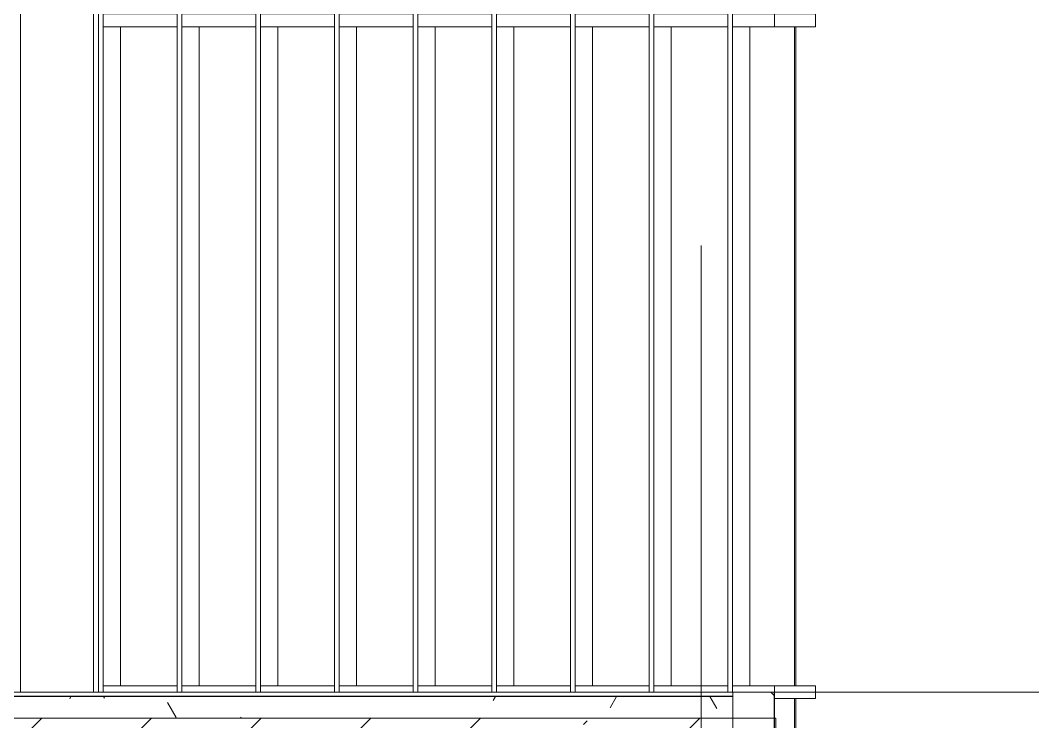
# Model space of a CAD drawing. Header units: millimetres. Extents: x 51154 to 151340, y -24069 to 30962.
# Drawn here: x 138897 to 142815, y 6486 to 9200 of the extents above; entities that cross this region are included whole.
import ezdxf

# ---------------------------------------------------------------- set-up
doc = ezdxf.new("R2010")
doc.units = ezdxf.units.MM
doc.linetypes.add('Осевые', pattern=[6350, 1270, -952.5, 3175, -952.5])
for name, color, linetype, lineweight in [('Высотные отметки', 7, 'Continuous', 9), ('Импосты витража', 7, 'Continuous', 9), ('Импосты витража-1', 7, 'Continuous', 18), ('Общие ребра', 7, 'Continuous', 9), ('Отделка 1 _4_-1', 7, 'Continuous', 9), ('Стены', 7, 'Continuous', 9), ('Структура _1_', 7, 'Continuous', 18), ('Термическая_воздушная прослойка _3_-1', 7, 'Continuous', 9), ('Штриховка разреза-2', 7, 'Continuous', 9)]:
    doc.layers.add(name, color=color, linetype=linetype, lineweight=lineweight)
doc.layers.add('Оси-3', color=7, linetype='Осевые', lineweight=9, true_color=0xaaaaaa)

# ---------------------------------------------------------------- blocks, each defined once
blk = doc.blocks.new('Прямоугольный импост - Прямоугольный черный-8339247-Разрез 1-1')
at = {"layer": 'Импосты витража'}
for p, q in [((139199.9, 11350), (139217, 11350)), ((139199.9, 11350), (139199.9, 9200)), ((139217, 11350), (139357.9, 11350)), ((139217, 9200), (139217, 11350))]:
    blk.add_line(p, q, dxfattribs=at)
blk = doc.blocks.new('Прямоугольный импост - Прямоугольный черный-8339212-Разрез 1-1')
at = {"layer": 'Импосты витража'}
for p, q in [((139199.9, 9200), (139199.9, 6600)), ((139217, 6600), (139217, 9200))]:
    blk.add_line(p, q, dxfattribs=at)
blk = doc.blocks.new('Прямоугольный импост - Прямоугольный черный-8339177-Разрез 1-1')
at = {"layer": 'Импосты витража'}
for p, q in [((139504.5, 9200), (139504.5, 6600)), ((139521.6, 6600), (139521.6, 9200))]:
    blk.add_line(p, q, dxfattribs=at)
blk = doc.blocks.new('Прямоугольный импост - Прямоугольный черный-8339243-Разрез 1-1')
at = {"layer": 'Импосты витража'}
for p, q in [((139504.5, 11350), (139521.6, 11350)), ((139504.5, 11350), (139504.5, 9200)), ((139521.6, 11350), (139662.6, 11350)), ((139521.6, 9200), (139521.6, 11350))]:
    blk.add_line(p, q, dxfattribs=at)
blk = doc.blocks.new('Прямоугольный импост - Прямоугольный черный-V73-Разрез 1-1')
at = {"layer": 'Импосты витража'}
for p, q in [((139217, 6600), (139217, 6625)), ((139504.5, 6625), (139217, 6625)), ((139504.5, 6625), (139504.5, 6600))]:
    blk.add_line(p, q, dxfattribs=at)
blk = doc.blocks.new('Прямоугольный импост - Прямоугольный черный-V74-Разрез 1-1')
at = {"layer": 'Импосты витража'}
for p, q in [((139521.6, 6600), (139521.6, 6625)), ((139808.9, 6625), (139521.6, 6625)), ((139808.9, 6625), (139808.9, 6600))]:
    blk.add_line(p, q, dxfattribs=at)
blk = doc.blocks.new('Прямоугольный импост - Прямоугольный черный-8339189-Разрез 1-1')
at = {"layer": 'Импосты витража'}
for p, q in [((139217, 2975), (139217, 3025)), ((139504.5, 3025), (139217, 3025)), ((139504.5, 3025), (139504.5, 2975)), ((139217, 2975), (139504.5, 2975))]:
    blk.add_line(p, q, dxfattribs=at)
blk = doc.blocks.new('Прямоугольный импост - Прямоугольный черный-8339241-Разрез 1-1')
at = {"layer": 'Импосты витража'}
for p, q in [((139521.6, 2975), (139521.6, 3025)), ((139808.9, 3025), (139521.6, 3025)), ((139808.9, 3025), (139808.9, 2975)), ((139521.6, 2975), (139808.9, 2975))]:
    blk.add_line(p, q, dxfattribs=at)
blk = doc.blocks.new('Прямоугольный импост - Прямоугольный черный-V75-Разрез 1-1')
at = {"layer": 'Импосты витража'}
for p in [(141652.4, 6600), (141815.2, 6625)]:
    blk.add_line(p, (141652.4, 6625), dxfattribs=at)
at = {"layer": 'Импосты витража-1'}
for p, q in [((141815.2, 6625), (141815.2, 6575)), ((141974.8, 6625), (141815.2, 6625)), ((141974.8, 6575), (141974.8, 6625)), ((141815.2, 6575), (141974.8, 6575))]:
    blk.add_line(p, q, dxfattribs=at)
blk = doc.blocks.new('Прямоугольный импост - Прямоугольный черный-8339245-Разрез 1-1')
at = {"layer": 'Импосты витража'}
for p, q in [((141652.4, 2975), (141652.4, 3025)), ((141815.2, 3025), (141652.4, 3025)), ((141652.4, 2975), (141815.2, 2975))]:
    blk.add_line(p, q, dxfattribs=at)
at = {"layer": 'Импосты витража-1'}
for p, q in [((141815.2, 3025), (141815.2, 2975)), ((141974.8, 3025), (141815.2, 3025)), ((141974.8, 2975), (141974.8, 3025)), ((141815.2, 2975), (141974.8, 2975))]:
    blk.add_line(p, q, dxfattribs=at)

msp = doc.modelspace()

# ---------------------------------------------------------------- hatches: boundary and pattern name
at = {"layer": 'Штриховка разреза-2'}
h = msp.add_hatch(dxfattribs=at)
h.set_pattern_fill('FP_4', color=256, style=0, pattern_type=2)
h.set_pattern_definition([(0, (99498.54, 6475), (812.8, 203.2), [67.056, -542.544, 67.056, -542.544, -3251.2]), (0, (99498.54, 6475), (812.8, 203.2), [-1219.2, 67.056, -1152.144, 67.056, -542.544, -1422.4]), (0, (99498.54, 6475), (812.8, 203.2), [-3048, 67.056, -339.344, 67.056, -948.944]), (120, (99803.34, 6576.6), (-582.3764, 602.3054), [67.056, -542.544, 67.056, -3793.744]), (120, (99803.34, 6576.6), (-582.3764, 602.3054), [-676.656, -542.544, 67.056, -1152.144, -2032]), (120, (99803.34, 6576.6), (-582.3764, 602.3054), [-2438.4, 67.056, -542.544, 67.056, -1355.344]), (120, (99803.34, 6576.6), (-582.3764, 602.3054), [-3115.056, -339.344, 67.056, -948.944]), (240, (99904.94, 6983), (-230.4236, -805.5054), [67.056, -542.544, 67.056, -542.544, -3251.2]), (240, (99904.94, 6983), (-230.4236, -805.5054), [-1219.2, 67.056, -1152.144, 67.056, -542.544, -1422.4]), (240, (99904.94, 6983), (-230.4236, -805.5054), [-3048, 67.056, -339.344, 67.056, -948.944])])
h.paths.add_polyline_path([(141242.7, 6500), (141654.6, 6500), (141654.6, 6583), (132845, 6583), (132845, 6500), (139715.8, 6500)], flags=0)
h = msp.add_hatch(dxfattribs=at)
h.set_pattern_fill('FP_5', color=256, style=0, pattern_type=2)
h.set_pattern_definition([(45, (99498.5, 6475), (-707.107, 707.107), []), (135, (99498.5, 6475), (-707.107, -707.107), [])])
h.paths.add_polyline_path([(141814.2, 5400), (141814.2, 6600), (141654.6, 6600), (141654.6, 5400)], flags=0)
h = msp.add_hatch(dxfattribs=at)
h.set_pattern_fill('FP_2', color=256, style=0, pattern_type=2)
h.set_pattern_definition([(45, (99498.54, 6475), (-424.264, 424.264), [600, -100, 20, -100]), (45, (99498.54, 6899), (-424.264, 424.264), [])])
h.paths.add_polyline_path([(141820.5, 6250), (141820.5, 6500), (128781.6, 6500), (128781.6, 6250), (141242.7, 6250)], flags=0)

# ---------------------------------------------------------------- linework, layer by layer
at = {"layer": 'Высотные отметки'}
msp.add_line((141043.6, 6600), (142942, 6600), dxfattribs=at)
at = {"layer": 'Общие ребра'}
for p, q in [((141654.6, 6585), (132845, 6585)), ((141814.2, 6600), (141814.2, 5400))]:
    msp.add_line(p, q, dxfattribs=at)
at = {"layer": 'Оси-3'}
msp.add_line((141531.6, -22468.7), (141531.6, 29000), dxfattribs=at)
at = {"layer": 'Отделка 1 _4_-1'}
for p, q in [((141654.6, 6600), (132845, 6600)), ((141654.6, 6585), (141654.6, 6600)), ((141654.6, 6583), (141654.6, 6585)), ((141815.3, 6600), (141814.2, 6600)), ((141815.3, 5400), (141815.3, 6600))]:
    msp.add_line(p, q, dxfattribs=at)
at = {"layer": 'Стены'}
for p, q in [((138897.7, 6600), (138897.7, 11400)), ((138897.7, 11400), (138897.7, 6600)), ((138898.3, 11400), (138898.3, 6600)), ((139180.2, 6600), (139180.2, 11400)), ((139504.5, 9175), (139285.1, 9175)), ((139285.1, 9175), (139285.1, 6625)), ((139808.9, 9175), (139589.7, 9175)), ((139589.7, 9175), (139589.7, 6625)), ((140113.3, 9175), (139894.1, 9175)), ((139894.1, 9175), (139894.1, 6625)), ((140417.7, 9175), (140198.5, 9175)), ((140198.5, 9175), (140198.5, 6625)), ((140722.1, 9175), (140502.9, 9175)), ((140502.9, 9175), (140502.9, 6625)), ((141026.5, 9175), (140807.3, 9175)), ((140807.3, 9175), (140807.3, 6625)), ((141330.9, 9175), (141111.7, 9175)), ((141111.7, 9175), (141111.7, 6625)), ((141635.3, 9175), (141416.1, 9175)), ((141416.1, 9175), (141416.1, 6625)), ((141892.4, 9175), (141720.5, 9175)), ((141720.5, 9175), (141720.5, 6625)), ((139285.1, 6625), (139504.5, 6625)), ((139589.7, 6625), (139808.9, 6625)), ((139894.1, 6625), (140113.3, 6625)), ((140198.5, 6625), (140417.7, 6625)), ((140502.9, 6625), (140722.1, 6625)), ((140807.3, 6625), (141026.5, 6625)), ((141111.7, 6625), (141330.9, 6625)), ((141416.1, 6625), (141635.3, 6625)), ((141720.5, 6625), (141892.4, 6625)), ((138898.3, 6600), (139180.2, 6600)), ((141654.6, 6600), (139040.3, 6600)), ((141892.4, 6575), (141815.3, 6575))]:
    msp.add_line(p, q, dxfattribs=at)
at = {"layer": 'Структура _1_'}
for p, q in [((141892.4, 9175), (141892.4, 6625)), ((141897.7, 9175), (141892.4, 9175)), ((141897.7, 6625), (141897.7, 9175)), ((141892.4, 6625), (141897.7, 6625)), ((141654.6, 6583), (132845, 6583)), ((141654.6, 6500), (141654.6, 6583)), ((141892.4, 6575), (141892.4, 6025)), ((141897.7, 6575), (141892.4, 6575)), ((141897.7, 6025), (141897.7, 6575)), ((141820.5, 6500), (129081.6, 6500)), ((132845, 6500), (141654.6, 6500)), ((141820.5, 6250), (141820.5, 6500))]:
    msp.add_line(p, q, dxfattribs=at)
at = {"layer": 'Термическая_воздушная прослойка _3_-1'}
for p, q in [((141814.2, 6600), (141654.6, 6600)), ((141654.6, 6600), (141654.6, 5400))]:
    msp.add_line(p, q, dxfattribs=at)

# ---------------------------------------------------------------- block references
at = {"layer": 'Импосты витража'}
for name, p in [('Прямоугольный импост - Прямоугольный черный-8339247-Разрез 1-1', (0, 0)), ('Прямоугольный импост - Прямоугольный черный-8339243-Разрез 1-1', (0, 0)), ('Прямоугольный импост - Прямоугольный черный-8339243-Разрез 1-1', (304.4, 0)), ('Прямоугольный импост - Прямоугольный черный-8339243-Разрез 1-1', (608.8, 0)), ('Прямоугольный импост - Прямоугольный черный-8339243-Разрез 1-1', (913.2, 0)), ('Прямоугольный импост - Прямоугольный черный-8339243-Разрез 1-1', (1217.6, 0)), ('Прямоугольный импост - Прямоугольный черный-8339243-Разрез 1-1', (1522, 0)), ('Прямоугольный импост - Прямоугольный черный-8339243-Разрез 1-1', (1826.4, 0)), ('Прямоугольный импост - Прямоугольный черный-8339243-Разрез 1-1', (2130.8, 0)), ('Прямоугольный импост - Прямоугольный черный-8339189-Разрез 1-1', (0, 6200)), ('Прямоугольный импост - Прямоугольный черный-8339241-Разрез 1-1', (0, 6200)), ('Прямоугольный импост - Прямоугольный черный-8339241-Разрез 1-1', (304.4, 6200)), ('Прямоугольный импост - Прямоугольный черный-8339241-Разрез 1-1', (608.8, 6200)), ('Прямоугольный импост - Прямоугольный черный-8339241-Разрез 1-1', (913.2, 6200)), ('Прямоугольный импост - Прямоугольный черный-8339241-Разрез 1-1', (1217.6, 6200)), ('Прямоугольный импост - Прямоугольный черный-8339241-Разрез 1-1', (1522, 6200)), ('Прямоугольный импост - Прямоугольный черный-8339241-Разрез 1-1', (1826.4, 6200)), ('Прямоугольный импост - Прямоугольный черный-8339245-Разрез 1-1', (0, 6200)), ('Прямоугольный импост - Прямоугольный черный-8339212-Разрез 1-1', (0, 0)), ('Прямоугольный импост - Прямоугольный черный-8339177-Разрез 1-1', (0, 0)), ('Прямоугольный импост - Прямоугольный черный-8339177-Разрез 1-1', (304.4, 0)), ('Прямоугольный импост - Прямоугольный черный-8339177-Разрез 1-1', (608.8, 0)), ('Прямоугольный импост - Прямоугольный черный-8339177-Разрез 1-1', (913.2, 0)), ('Прямоугольный импост - Прямоугольный черный-8339177-Разрез 1-1', (1217.6, 0)), ('Прямоугольный импост - Прямоугольный черный-8339177-Разрез 1-1', (1522, 0)), ('Прямоугольный импост - Прямоугольный черный-8339177-Разрез 1-1', (1826.4, 0)), ('Прямоугольный импост - Прямоугольный черный-8339177-Разрез 1-1', (2130.8, 0)), ('Прямоугольный импост - Прямоугольный черный-V73-Разрез 1-1', (0, 0)), ('Прямоугольный импост - Прямоугольный черный-V74-Разрез 1-1', (0, 0)), ('Прямоугольный импост - Прямоугольный черный-V74-Разрез 1-1', (304.4, 0)), ('Прямоугольный импост - Прямоугольный черный-V74-Разрез 1-1', (608.8, 0)), ('Прямоугольный импост - Прямоугольный черный-V74-Разрез 1-1', (913.2, 0)), ('Прямоугольный импост - Прямоугольный черный-V74-Разрез 1-1', (1217.6, 0)), ('Прямоугольный импост - Прямоугольный черный-V74-Разрез 1-1', (1522, 0)), ('Прямоугольный импост - Прямоугольный черный-V74-Разрез 1-1', (1826.4, 0)), ('Прямоугольный импост - Прямоугольный черный-V75-Разрез 1-1', (0, 0))]:
    msp.add_blockref(name, p, dxfattribs=at)

doc.saveas('drawing.dxf')
